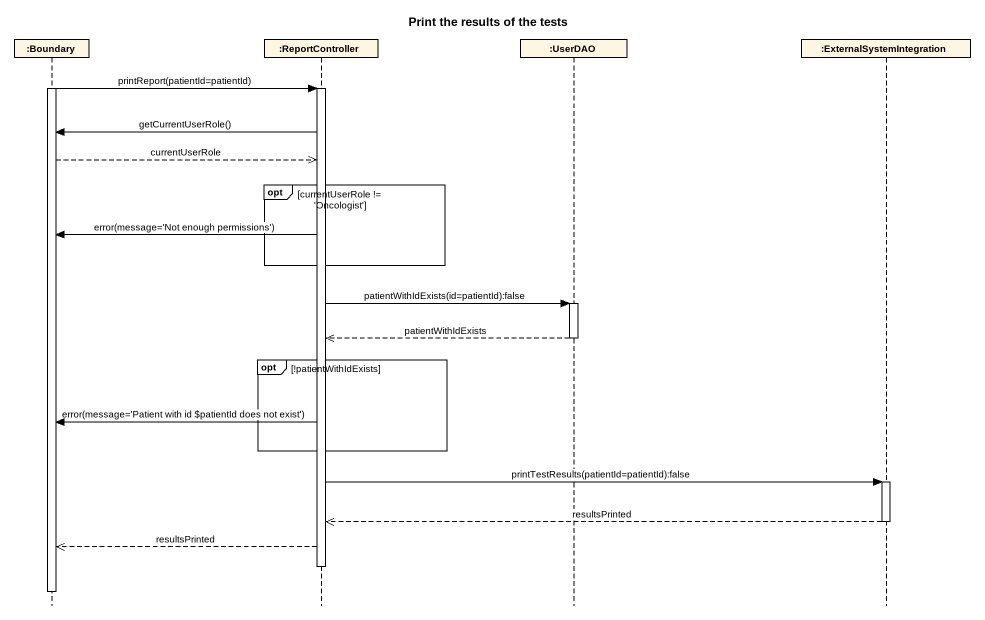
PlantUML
@startuml
title Print the results of the tests
hide footbox
participant ":Boundary" as Boundary_
participant ":ReportController" as ReportController
participant ":UserDAO" as UserDAO
participant ":ExternalSystemIntegration" as ExternalSystemIntegration

activate Boundary_
Boundary_ -> ReportController : printReport(patientId=patientId)
activate ReportController
ReportController -> Boundary_ : getCurrentUserRole()
Boundary_ -->> ReportController : currentUserRole
opt currentUserRole != 'Oncologist'
  ReportController -> Boundary_ : error(message='Not enough permissions')
end
ReportController -> UserDAO : patientWithIdExists(id=patientId):false
activate UserDAO
UserDAO -->> ReportController : patientWithIdExists
deactivate UserDAO
opt !patientWithIdExists
  ReportController -> Boundary_ : error(message='Patient with id ~$patientId does not exist')
end
ReportController -> ExternalSystemIntegration : printTestResults(patientId=patientId):false
activate ExternalSystemIntegration
ExternalSystemIntegration -->> ReportController : resultsPrinted
deactivate ExternalSystemIntegration
ReportController -->> Boundary_ : resultsPrinted
deactivate ReportController
deactivate Boundary_
@enduml
